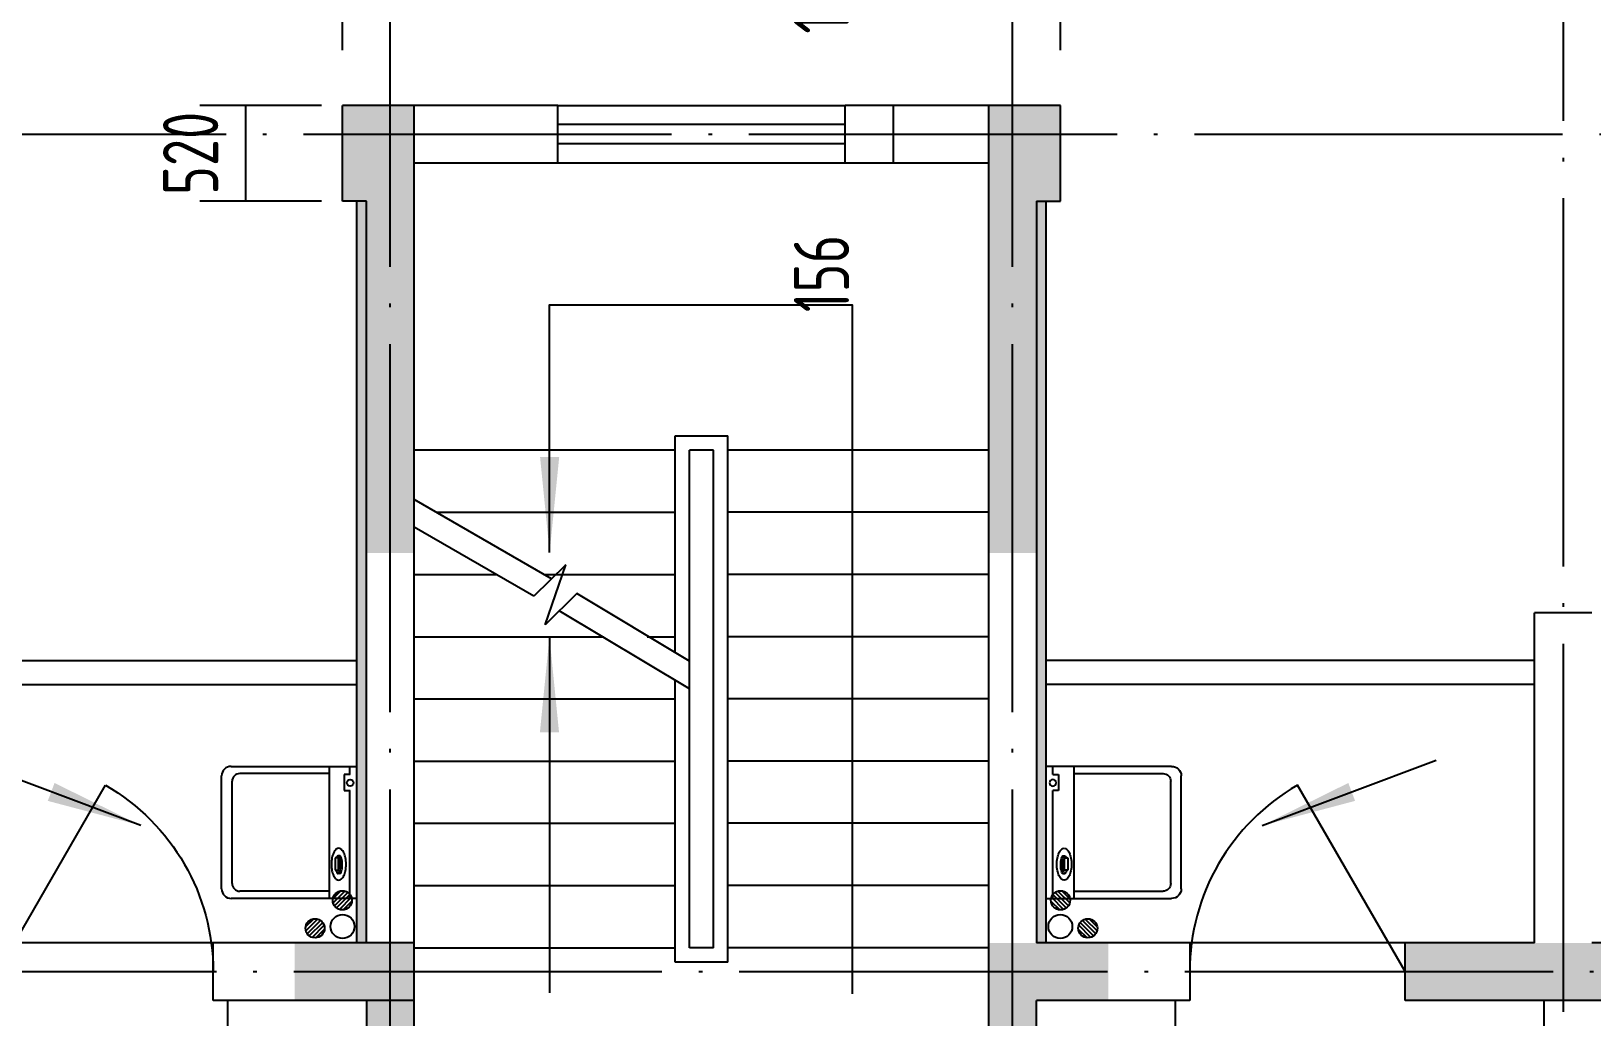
# Model space of a CAD drawing. Extents: x -726032 to 135930, y -151624 to 587044.
# Drawn here: x -427720 to -419244, y 425989 to 431344 of the extents above; entities that cross this region are included whole.
import ezdxf
from ezdxf.enums import TextEntityAlignment as Align

# ---------------------------------------------------------------- set-up
doc = ezdxf.new("R2010")
doc.units = 0
doc.header["$LTSCALE"] = 1000
doc.header["$MEASUREMENT"] = 0
doc.linetypes.add('DOTE', pattern=[2.42, 2, -0.2, 0.02, -0.2])
doc.layers.get('0').update_dxf_attribs({"linetype": 'CONTINUOUS'})
doc.layers.get('DEFPOINTS').update_dxf_attribs({"color": 1, "linetype": 'CONTINUOUS'})
for name, color, linetype in [('COLUMN', 170, 'CONTINUOUS'), ('DOTE', 8, 'DOTE'), ('GROUND', 45, 'CONTINUOUS'), ('LVTRY', 6, 'CONTINUOUS'), ('PUB_DIM', 245, 'CONTINUOUS'), ('ROOF', 4, 'CONTINUOUS'), ('STAIR', 42, 'CONTINUOUS'), ('TOTHER', 7, 'CONTINUOUS'), ('WALL', 255, 'CONTINUOUS'), ('WINDOW', 155, 'CONTINUOUS'), ('WINDOW_TEXT', 7, 'CONTINUOUS'), ('雨水管', 20, 'CONTINUOUS')]:
    doc.layers.add(name, color=color, linetype=linetype)
doc.styles.add('DIM_FONT', font='isocp.shx', dxfattribs={"width": 0.8})
doc.styles.add('SIMPLEX', font='SIMPLEX.SHX')
doc.dimstyles.new('AXIS', dxfattribs={"dimtxt": 300, "dimasz": 1, "dimexe": 250, "dimexo": 300, "dimgap": 150, "dimtad": 1, "dimdec": 0, "dimzin": 0, "dimdsep": 46, "dimtxsty": 'DIM_FONT', "dimcen": 0.09, "dimse1": 1, "dimse2": 1, "dimclrt": 142, "dimadec": 0, "dimazin": 0, "dimtfac": 1, "dimtdec": 0, "dimtix": 1, "dimtmove": 2, "dimatfit": 3, "dimfxl": 1, "dimtolj": 1, "dimtzin": 0, "dimarcsym": 0})
doc.dimstyles.new('DIMN', dxfattribs={"dimtxt": 300, "dimasz": 1, "dimexe": 250, "dimexo": 300, "dimgap": 150, "dimtad": 1, "dimdec": 0, "dimzin": 0, "dimdsep": 46, "dimtxsty": 'DIM_FONT', "dimcen": 0.09, "dimclrt": 142, "dimadec": 0, "dimazin": 0, "dimtfac": 1, "dimtdec": 0, "dimtix": 1, "dimtmove": 2, "dimatfit": 3, "dimfxl": 1, "dimtolj": 1, "dimtzin": 0, "dimarcsym": 0})

# ---------------------------------------------------------------- blocks, each defined once
blk = doc.blocks.new('_DBLK')
blk.add_line((-0.5, 0), (0, -0.866))
blk.add_arc((-0.5, 0), 1, 300, 0)
at = {"layer": 'WINDOW_TEXT', "style": 'SIMPLEX', "flags": 9}
blk.add_attdef('A', text='', height=1, dxfattribs=at).set_placement((0, 1.5), align=Align.MIDDLE)
blk = doc.blocks.new('_WBLK')
for p, q in [((-0.5, 0.5), (0.5, 0.5)), ((0.5, 0.1667), (-0.5, 0.1667)), ((0.5, -0.1667), (-0.5, -0.1667)), ((-0.5, -0.5), (0.5, -0.5))]:
    blk.add_line(p, q)
at = {"layer": 'WINDOW_TEXT', "style": 'SIMPLEX', "flags": 9}
blk.add_attdef('A', text='', height=1, dxfattribs=at).set_placement((0, 1.5), align=Align.MIDDLE)
blk = doc.blocks.new('*D514')
at = {"layer": 'DEFPOINTS', "color": 0, "transparency": 16777216}
for p in [(-426554.5, 430940), (-425844.1, 430940), (-425844.1, 430420)]:
    blk.add_point(p, dxfattribs=at)
at = {"layer": 'PUB_DIM', "color": 0, "lineweight": -2, "transparency": 16777216}
for p, q in [((-426144.1, 430940), (-426804.5, 430940)), ((-426554.5, 430941), (-426554.5, 430942)), ((-426554.5, 430420), (-426554.5, 430940)), ((-426144.1, 430420), (-426804.5, 430420)), ((-426554.5, 430419), (-426554.5, 430418))]:
    blk.add_line(p, q, dxfattribs=at)
at = {"layer": 'PUB_DIM', "color": 0, "transparency": 16777216}
for points in [[(-426554.7, 430941), (-426554.3, 430941), (-426554.5, 430940)], [(-426554.7, 430419), (-426554.3, 430419), (-426554.5, 430420)]]:
    blk.add_solid(points, dxfattribs=at)
at = {"layer": 'PUB_DIM', "color": 142, "transparency": 16777216, "insert": (-426854.5, 430680), "char_height": 300, "attachment_point": 5, "rotation": 90, "style": 'DIM_FONT'}
blk.add_mtext('\\A1;520', dxfattribs=at)
blk = doc.blocks.new('*D3177')
at = {"layer": 'DEFPOINTS', "color": 0, "transparency": 16777216}
for p in [(-421737.8, 430784), (-423037.8, 430628), (-421737.8, 430628)]:
    blk.add_point(p, dxfattribs=at)
at = {"layer": 'PUB_DIM', "color": 0, "lineweight": -2, "transparency": 16777216}
for p, q in [((-423037.8, 430785), (-423037.8, 430786)), ((-423037.8, 430784), (-423037.8, 430628)), ((-423037.8, 430627), (-423037.8, 430626))]:
    blk.add_line(p, q, dxfattribs=at)
at = {"layer": 'PUB_DIM', "color": 0, "transparency": 16777216}
for points in [[(-423037.9, 430785), (-423037.6, 430785), (-423037.8, 430784)], [(-423037.9, 430627), (-423037.6, 430627), (-423037.8, 430628)]]:
    blk.add_solid(points, dxfattribs=at)
at = {"layer": 'PUB_DIM', "color": 142, "transparency": 16777216, "insert": (-423427.8, 430027.2), "char_height": 300, "attachment_point": 5, "rotation": 90, "style": 'DIM_FONT'}
blk.add_mtext('\\A1;156', dxfattribs=at)
blk = doc.blocks.new('*D3178')
at = {"layer": 'DEFPOINTS', "color": 0, "transparency": 16777216}
for p in [(-421737.8, 430940), (-423037.8, 430784), (-421737.8, 430784)]:
    blk.add_point(p, dxfattribs=at)
at = {"layer": 'PUB_DIM', "color": 0, "lineweight": -2, "transparency": 16777216}
for p, q in [((-423037.8, 430941), (-423037.8, 430942)), ((-423037.8, 430940), (-423037.8, 430784)), ((-423037.8, 430783), (-423037.8, 430782))]:
    blk.add_line(p, q, dxfattribs=at)
at = {"layer": 'PUB_DIM', "color": 0, "transparency": 16777216}
for points in [[(-423037.9, 430941), (-423037.6, 430941), (-423037.8, 430940)], [(-423037.9, 430783), (-423037.6, 430783), (-423037.8, 430784)]]:
    blk.add_solid(points, dxfattribs=at)
at = {"layer": 'PUB_DIM', "color": 142, "transparency": 16777216, "insert": (-423427.8, 431540.8), "char_height": 300, "attachment_point": 5, "rotation": 90, "style": 'DIM_FONT'}
blk.add_mtext('\\A1;156', dxfattribs=at)
blk = doc.blocks.new('M_E20')
for p, q in [((345, 0), (-345, 0)), ((-302.4, -35.8), (-345, -35.8)), ((-302.4, -35), (-302.4, -65.6)), ((-302.4, -65.6), (-219.3, -65.6)), ((-219.3, -65.6), (-219.3, -35)), ((345, -35.8), (-219.3, -35.8)), ((-307.3, -144.3), (-307.3, -611)), ((123, -86.9), (123.1, -98.6)), ((133.5, -96.3), (133.5, -112.9)), ((198.1, -96.3), (133.5, -96.3)), ((133.5, -112.9), (198.1, -112.9)), ((198.1, -112.9), (198.1, -96.3)), ((214.8, -88), (214.8, -98.5)), ((307.3, -144.3), (307.3, -611)), ((267.3, -651), (-267.3, -651))]:
    blk.add_line(p, q)
blk.add_lwpolyline([(83.3, -94.4, 0.185158), (88.2, -107.2, 0.102042), (107.7, -121.5, 0.060862), (132.7, -129.5, 0.047173), (166.5, -132.7, 0.047173), (200.2, -129.5, 0.060862), (225.3, -121.5, 0.102042), (244.7, -107.2, 0.185158), (249.6, -94.4, 0.185158), (244.7, -81.7, 0.102042), (225.3, -67.3, 0.060862), (200.2, -59.3, 0.047173), (166.5, -56.1, 0.047173), (132.7, -59.3, 0.060862), (107.7, -67.3, 0.102042), (88.2, -81.7, 0.185158)], format="xyb", close=True)
for points in [[(214.8, -88, 0.259034), (212.9, -84.6, 0.076276), (201.4, -79.7, 0.036515), (187.8, -77.2, 0.026615), (169, -76.2, 0.026615), (150.1, -77.2, 0.036515), (136.6, -79.7, 0.076276), (125, -84.6, 0.259034), (123.1, -88, 0.078462), (123.3, -89.3, 0.056762)], [(214.8, -98.5, 0.259034), (212.9, -95.1, 0.076276), (201.4, -90.2, 0.036515), (187.8, -87.7, 0.026615), (169, -86.7, 0.026615), (150.1, -87.7, 0.036515), (136.6, -90.2, 0.076276), (125, -95.1, 0.259034), (123.1, -98.5, 0.259034), (125, -102, 0.056762), (133.5, -106, 0.036515)], [(198.1, -107.7, 0.008736), (201.4, -106.9, 0.076276), (212.9, -102, 0.259034), (214.8, -98.5, 0.259034)]]:
    blk.add_lwpolyline(points, format="xyb")
blk.add_circle((-258.7, -35), 17.5)
for centre, start, end in [((-267.3, -611), 180, 270), ((267.3, -611), 270, 0)]:
    blk.add_arc(centre, 40, start, end)
at = {"layer": 'TOTHER', "linetype": 'Continuous'}
for p, q in [((-345, -655.8), (-345, 0)), ((345, 0), (345, -655.8)), ((-345, -144.7), (345, -144.7)), ((295, -705.8), (-295, -705.8))]:
    blk.add_line(p, q, dxfattribs=at)
for centre, start, end in [((-295, -655.8), 180, 270), ((295, -655.8), 270, 0)]:
    blk.add_arc(centre, 50, start, end, dxfattribs=at)
at = {"width": 0.8, "flags": 9}
for tag in ['XSIZE', 'YSIZE']:
    blk.add_attdef(tag, (0, 0), '', height=0.5, dxfattribs=at)
blk = doc.blocks.new('_ARROW')
blk.add_solid([(0, 0), (-1, 0.1), (-1, -0.1)])
blk = doc.blocks.new('*D1018')
at = {"layer": 'DEFPOINTS', "color": 0, "transparency": 16777216}
for p in [(-425769.9, 432134.7), (-426029.9, 430940), (-425769.9, 430940)]:
    blk.add_point(p, dxfattribs=at)
at = {"layer": 'PUB_DIM', "color": 0, "lineweight": -2, "transparency": 16777216}
for p, q in [((-426029.9, 431240), (-426029.9, 432384.7)), ((-425769.9, 431240), (-425769.9, 432384.7)), ((-426030.9, 432134.7), (-426031.9, 432134.7)), ((-426029.9, 432134.7), (-425769.9, 432134.7)), ((-425768.9, 432134.7), (-425767.9, 432134.7))]:
    blk.add_line(p, q, dxfattribs=at)
at = {"layer": 'PUB_DIM', "color": 0, "transparency": 16777216}
for points in [[(-426030.9, 432134.9), (-426030.9, 432134.5), (-426029.9, 432134.7)], [(-425768.9, 432134.9), (-425768.9, 432134.5), (-425769.9, 432134.7)]]:
    blk.add_solid(points, dxfattribs=at)
at = {"layer": 'PUB_DIM', "color": 142, "transparency": 16777216, "insert": (-425853.9, 432649.3), "char_height": 300, "attachment_point": 5, "style": 'DIM_FONT'}
blk.add_mtext('\\A1;260', dxfattribs=at)
blk = doc.blocks.new('*D1019')
at = {"layer": 'DEFPOINTS', "color": 0, "transparency": 16777216}
for p in [(-422389.9, 432134.7), (-422389.9, 430940), (-422129.9, 430940)]:
    blk.add_point(p, dxfattribs=at)
at = {"layer": 'PUB_DIM', "color": 0, "lineweight": -2, "transparency": 16777216}
for p, q in [((-422389.9, 431240), (-422389.9, 432384.7)), ((-422129.9, 431240), (-422129.9, 432384.7)), ((-422390.9, 432134.7), (-422391.9, 432134.7)), ((-422129.9, 432134.7), (-422389.9, 432134.7)), ((-422128.9, 432134.7), (-422127.9, 432134.7))]:
    blk.add_line(p, q, dxfattribs=at)
at = {"layer": 'PUB_DIM', "color": 0, "transparency": 16777216}
for points in [[(-422390.9, 432134.9), (-422390.9, 432134.5), (-422389.9, 432134.7)], [(-422128.9, 432134.9), (-422128.9, 432134.5), (-422129.9, 432134.7)]]:
    blk.add_solid(points, dxfattribs=at)
at = {"layer": 'PUB_DIM', "color": 142, "transparency": 16777216, "insert": (-422305.8, 432649.3), "char_height": 300, "attachment_point": 5, "style": 'DIM_FONT'}
blk.add_mtext('\\A1;260', dxfattribs=at)

msp = doc.modelspace()

# ---------------------------------------------------------------- hatches: boundary and pattern name
at = {"layer": 'ROOF'}
h = msp.add_hatch(dxfattribs=at)
h.set_pattern_fill('DOTS', color=256, scale=390, style=0)
h.set_pattern_definition([(0, (-439249.97, 17415.827), (12.1875, 24.375), [0, -24.375])])
h.paths.add_polyline_path([(-425951.9, 426390), (-425899.9, 426390), (-425899.9, 430420), (-425951.9, 430420)])
h = msp.add_hatch(dxfattribs=at)
h.set_pattern_fill('DOTS', color=256, scale=390, style=0)
h.set_pattern_definition([(180, (-408909.772, 17415.827), (-12.1875, 24.375), [0, -24.375])])
h.paths.add_polyline_path([(-422207.9, 426390), (-422259.9, 426390), (-422259.9, 430420), (-422207.9, 430420)])
at = {"layer": '雨水管'}
h = msp.add_hatch(dxfattribs=at)
h.set_pattern_fill('ANSI31', color=256, scale=130, style=0)
h.set_pattern_definition([(45, (-946786.083, 768653.283), (-11.4904852, 11.4904852), [])])
h.paths.add_polyline_path([(-426082.3, 426621.5, 1), (-425978.3, 426621.5, 1)])
h = msp.add_hatch(dxfattribs=at)
h.set_pattern_fill('ANSI31', color=256, scale=130, style=0)
h.set_pattern_definition([(135, (98626.341, 768653.283), (11.4904852, 11.4904852), [])])
h.paths.add_polyline_path([(-422181.5, 426621.5, 1), (-422077.5, 426621.5, 1)])
h = msp.add_hatch(dxfattribs=at)
h.set_pattern_fill('ANSI31', color=256, scale=130, style=0)
h.set_pattern_definition([(45, (-946934.395, 768501.326), (-11.4904852, 11.4904852), [])])
h.paths.add_polyline_path([(-426230.6, 426469.6, 1), (-426126.6, 426469.6, 1)])
h = msp.add_hatch(dxfattribs=at)
h.set_pattern_fill('ANSI31', color=256, scale=130, style=0)
h.set_pattern_definition([(135, (98774.654, 768501.326), (11.4904852, 11.4904852), [])])
h.paths.add_polyline_path([(-422033.2, 426469.6, 1), (-421929.2, 426469.6, 1)])

# ---------------------------------------------------------------- linework, layer by layer
at = {"layer": 'COLUMN'}
for points in [[(-426029.9, 430940), (-426029.9, 430420), (-425639.9, 430940), (-425899.9, 430420)], [(-425899.9, 430420), (-425899.9, 428509), (-425639.9, 430940), (-425639.9, 428509)], [(-422259.9, 428509), (-422519.9, 428509), (-422259.9, 430420), (-422519.9, 430940)], [(-422129.9, 430940), (-422129.9, 430420), (-422519.9, 430940), (-422259.9, 430420)], [(-426289.9, 426390), (-426289.9, 426078), (-425639.9, 426390), (-425899.9, 426078)], [(-425899.9, 426078), (-425899.9, 424674), (-425639.9, 426390), (-425639.9, 424674)], [(-421869.9, 426390), (-421869.9, 426078), (-422519.9, 426390), (-422259.9, 426078)], [(-422519.9, 426390), (-422519.9, 424674), (-422259.9, 426078), (-422259.9, 424674)], [(-420257.9, 426390), (-420257.9, 426078), (-417969.9, 426390), (-417969.9, 426078)]]:
    msp.add_solid(points, dxfattribs=at)
at = {"layer": 'DOTE'}
for p, q in [((-425769.9, 420384), (-425769.9, 432855.9)), ((-422389.9, 420384), (-422389.9, 432855.9)), ((-419399.9, 432855.9), (-419399.9, 405011.9)), ((-481902.2, 430784), (-412270.4, 430784)), ((-481954.2, 426234), (-412270.4, 426234))]:
    msp.add_line(p, q, dxfattribs=at)
at = {"layer": 'GROUND'}
for p, q in [((-426731.9, 426390), (-427901.9, 426390)), ((-420257.9, 426390), (-421427.9, 426390))]:
    msp.add_line(p, q, dxfattribs=at)
at = {"layer": 'LVTRY'}
for p, q in [((-426653.9, 426078), (-426653.9, 422854)), ((-421505.9, 426078), (-421505.9, 422854))]:
    msp.add_line(p, q, dxfattribs=at)
at = {"layer": 'PUB_DIM'}
for points in [[(-424904.5, 428510.7), (-424904.5, 429857.7), (-423262.1, 429857.7), (-423262.1, 426113.6)], [(-424905.4, 428054), (-424905.4, 426119.5)]]:
    msp.add_lwpolyline(points, dxfattribs=at)
at = {"layer": 'ROOF'}
for p, q in [((-425951.9, 426390), (-425951.9, 430420)), ((-422207.9, 426390), (-422207.9, 430420)), ((-428603.9, 427924), (-425951.9, 427924)), ((-419555.9, 427924), (-422207.9, 427924)), ((-428603.9, 427794), (-425951.9, 427794)), ((-419555.9, 427794), (-422207.9, 427794))]:
    msp.add_line(p, q, dxfattribs=at)
at = {"layer": 'STAIR'}
for p, q in [((-424222.9, 429146), (-423936.9, 429146)), ((-424222.9, 427965.9), (-424222.9, 429146)), ((-423936.9, 426286), (-423936.9, 429146)), ((-424222.9, 429068), (-425639.9, 429068)), ((-424014.9, 429068), (-424144.9, 429068)), ((-424144.9, 426364), (-424144.9, 429068)), ((-424014.9, 426364), (-424014.9, 429068)), ((-422519.9, 429068), (-423936.9, 429068)), ((-424893.5, 428368.1), (-425639.9, 428799)), ((-425520.3, 428730), (-424222.9, 428730)), ((-422519.9, 428730), (-423936.9, 428730)), ((-424989.8, 428273.6), (-425639.9, 428648.9)), ((-424816.5, 428443.8), (-424989.8, 428273.6)), ((-424929.2, 428118.5), (-424816.5, 428443.8)), ((-425639.9, 428392), (-425194.8, 428392)), ((-424934.8, 428392), (-424222.9, 428392)), ((-422519.9, 428392), (-423936.9, 428392)), ((-424755.9, 428288.7), (-424929.2, 428118.5)), ((-424144.9, 427920.9), (-424755.9, 428288.7)), ((-424144.9, 427770.8), (-424852.2, 428194.2)), ((-425639.9, 428054), (-424609.4, 428054)), ((-424375.4, 428054), (-424222.9, 428054)), ((-422519.9, 428054), (-423936.9, 428054)), ((-424222.9, 426286), (-424222.9, 427815.8)), ((-425639.9, 427716), (-424222.9, 427716)), ((-422519.9, 427716), (-423936.9, 427716)), ((-425639.9, 427378), (-424222.9, 427378)), ((-422519.9, 427378), (-423936.9, 427378)), ((-425639.9, 427040), (-424222.9, 427040)), ((-422519.9, 427040), (-423936.9, 427040)), ((-425639.9, 426702), (-424222.9, 426702)), ((-422519.9, 426702), (-423936.9, 426702)), ((-425639.9, 426364), (-424222.9, 426364)), ((-423936.9, 426286), (-424222.9, 426286)), ((-424014.9, 426364), (-424144.9, 426364)), ((-422519.9, 426364), (-423936.9, 426364))]:
    msp.add_line(p, q, dxfattribs=at)
at = {"layer": 'WALL'}
for p, q in [((-426029.9, 430420), (-426029.9, 430940)), ((-424859.9, 430940), (-426029.9, 430940)), ((-425639.9, 424284), (-425639.9, 430940)), ((-424859.9, 430628), (-424859.9, 430940)), ((-423299.9, 430628), (-423299.9, 430940)), ((-422129.9, 430940), (-423299.9, 430940)), ((-422519.9, 430940), (-422519.9, 424284)), ((-422129.9, 430420), (-422129.9, 430940)), ((-425639.9, 430628), (-424859.9, 430628)), ((-423299.9, 430628), (-422519.9, 430628)), ((-425899.9, 430420), (-426029.9, 430420)), ((-425899.9, 426390), (-425899.9, 430420)), ((-422259.9, 430420), (-422259.9, 426390)), ((-422259.9, 430420), (-422129.9, 430420)), ((-419243.9, 428184), (-419555.9, 428184)), ((-419555.9, 426390), (-419555.9, 428184)), ((-425639.9, 426390), (-426731.9, 426390)), ((-426731.9, 426078), (-426731.9, 426390)), ((-421427.9, 426390), (-422259.9, 426390)), ((-421427.9, 426390), (-421427.9, 426078)), ((-419555.9, 426390), (-420257.9, 426390)), ((-420257.9, 426078), (-420257.9, 426390)), ((-417969.9, 426390), (-419243.9, 426390)), ((-425639.9, 426078), (-426731.9, 426078)), ((-425899.9, 426078), (-425899.9, 422854)), ((-421427.9, 426078), (-422259.9, 426078)), ((-422259.9, 422854), (-422259.9, 426078)), ((-417969.9, 426078), (-420257.9, 426078)), ((-419503.9, 426078), (-419503.9, 422854))]:
    msp.add_line(p, q, dxfattribs=at)
at = {"layer": '雨水管'}
for points in [[(-427125.1, 427027.6), (-428070.5, 427382.7)], [(-421034.7, 427027.6), (-420089.2, 427382.7)]]:
    msp.add_lwpolyline(points, dxfattribs=at)
for centre, radius in [((-426030.3, 426621.5), 52), ((-422129.5, 426621.5), 52), ((-426029.2, 426479.3), 65), ((-422130.5, 426479.3), 65), ((-426178.6, 426469.6), 52), ((-421981.2, 426469.6), 52)]:
    msp.add_circle(centre, radius, dxfattribs=at)

# ---------------------------------------------------------------- block references
at = {"layer": 'LVTRY', "yscale": 1.039999999993597}
for p, xscale, zscale, rotation in [((-425951.9, 426990.6), 1.039999999993597, 1.039999999993597, 270), ((-422207.9, 426990.6), -1.039999999993597, 1.04, 90)]:
    msp.add_blockref('M_E20', p, dxfattribs=dict(at, xscale=xscale, zscale=zscale, rotation=rotation))
at = {"layer": 'PUB_DIM', "xscale": 520, "yscale": 520, "zscale": 520}
for p, rotation in [((-424904.5, 428510.7), 270), ((-424905.4, 428054), 90)]:
    msp.add_blockref('_ARROW', p, dxfattribs=dict(at, rotation=rotation))
at = {"layer": 'WINDOW', "xscale": 1560, "yscale": 312, "zscale": 1560}
msp.add_blockref('_WBLK', (-424079.9, 430784), dxfattribs=at)
at = {"layer": 'WINDOW', "yscale": 1170, "zscale": 1170, "rotation": 180}
for p, xscale in [((-427316.9, 426234), -1170), ((-420842.9, 426234), 1170)]:
    msp.add_blockref('_DBLK', p, dxfattribs=dict(at, xscale=xscale))
at = {"layer": '雨水管'}
for p, xscale, yscale, zscale, rotation in [((-427125.1, 427027.6), 519.9999999999982, 519.9999999999982, 519.9999999999982, 339.4141290930005), ((-421034.7, 427027.6), -519.9999999999982, 520, 520, 20.58587090699948)]:
    msp.add_blockref('_ARROW', p, dxfattribs=dict(at, xscale=xscale, yscale=yscale, zscale=zscale, rotation=rotation))

# ---------------------------------------------------------------- dimensions: what is measured, and where the dimension line sits
at = {"layer": 'PUB_DIM'}
for base, p1, p2, angle, dimstyle, picture, middle, dimtype in [((-425769.9, 432134.7), (-426029.9, 430940), (-425769.9, 430940), 180, 'DIMN', '*D1018', (-425853.9, 432649.3), 160), ((-422389.9, 432134.7), (-422129.9, 430940), (-422389.9, 430940), 180, 'DIMN', '*D1019', (-422305.8, 432649.3), 160), ((-423037.8, 430784), (-421737.8, 430940), (-421737.8, 430784), 270, 'AXIS', '*D3178', (-423427.8, 431540.8), 161), ((-423037.8, 430628), (-421737.8, 430784), (-421737.8, 430628), 270, 'AXIS', '*D3177', (-423427.8, 430027.2), 161)]:
    dim = msp.add_linear_dim(base=base, p1=p1, p2=p2, angle=angle, dimstyle=dimstyle, dxfattribs=at)
    dim.commit()
    dim.dimension.update_dxf_attribs({"geometry": picture, "text_midpoint": middle, "dimtype": dimtype})
dim = msp.add_linear_dim(base=(-426554.5, 430940), p1=(-425844.1, 430420), p2=(-425844.1, 430940), angle=270, dimstyle='DIMN', dxfattribs=at)
dim.commit()
dim.dimension.update_dxf_attribs({"geometry": '*D514', "text_midpoint": (-426854.5, 430680)})

doc.saveas('drawing.dxf')
